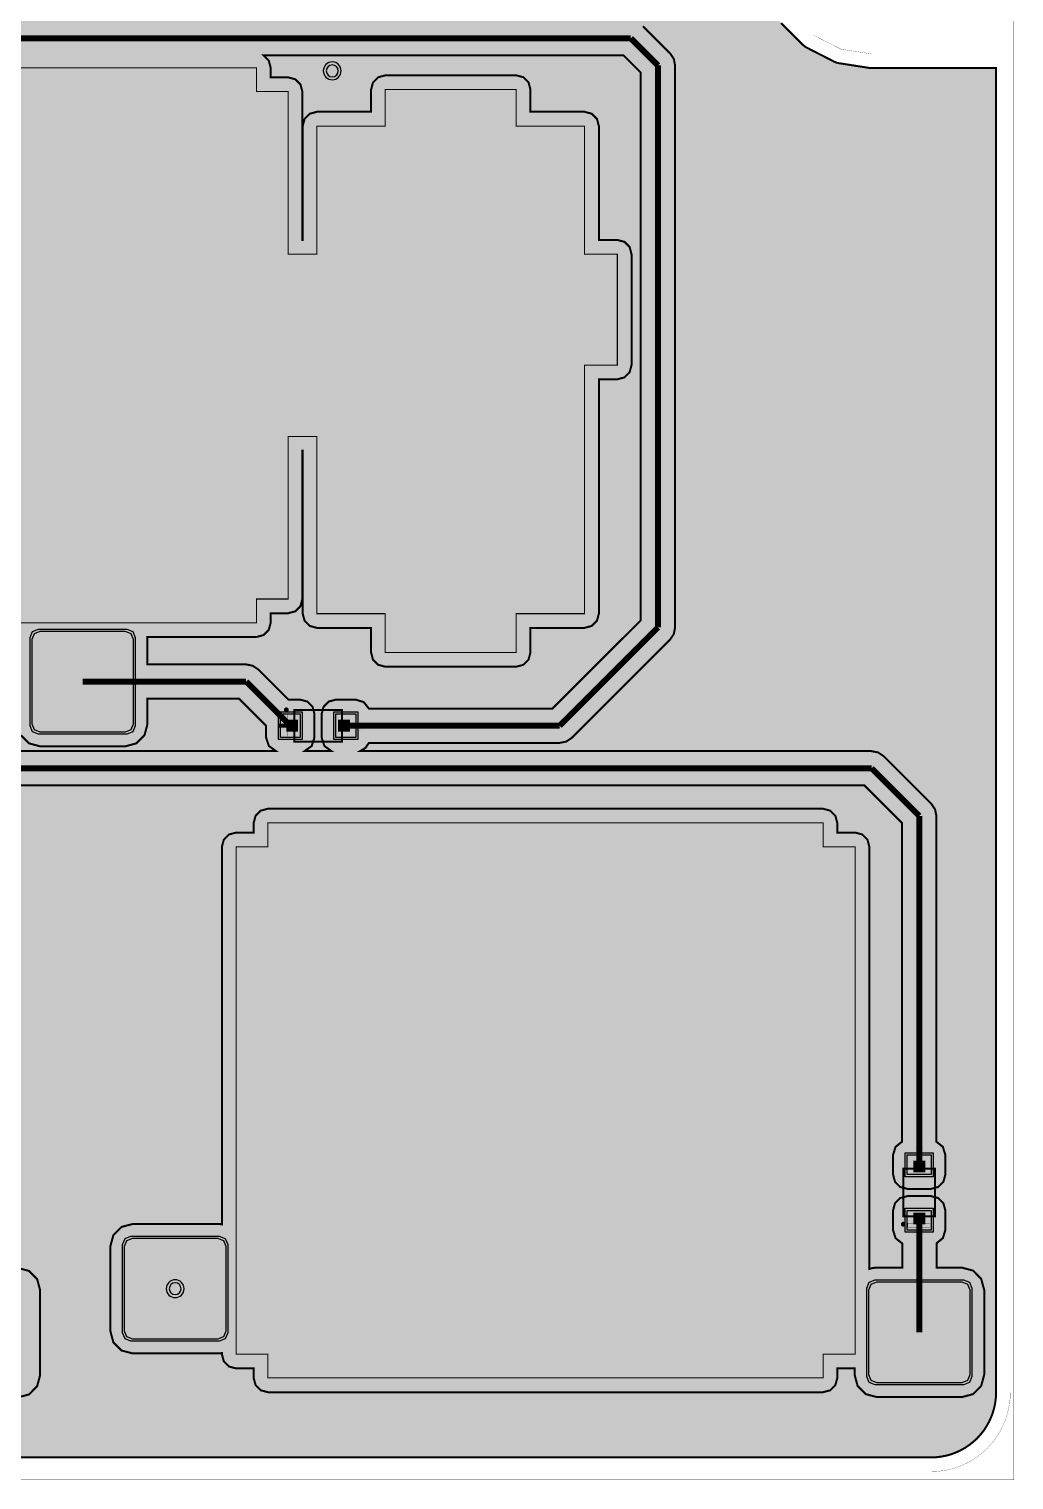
# Model space of a CAD drawing. Header units: millimetres. Extents: x 0 to 286, y 0 to 95.
# Drawn here: x 260.73 to 285.56, y 0.02 to 36.62 of the extents above; entities that cross this region are included whole.
import ezdxf

# ---------------------------------------------------------------- set-up
doc = ezdxf.new("R2010")
doc.units = ezdxf.units.MM
doc.header["$MEASUREMENT"] = 0
for name, color, linetype, true_color in [('Board-Outline-Layer', 7, 'Continuous', 0xff00ff), ('Bottom-Layer', 7, 'Continuous', 0x0000ff), ('Bottom-Paste-Mask-Layer', 7, 'Continuous', 0x800000), ('Bottom-Solder-Mask-Layer', 7, 'Continuous', 0xaa00ff), ('Component-Marking-Layer', 7, 'Continuous', 0x66ffcc), ('Component-Shape-Layer', 7, 'Continuous', 0x00cccc), ('Document-Layer', 7, 'Continuous', 0xffffff), ('Hole-Layer', 7, 'Continuous', 0x222222), ('Multi-Layer', 7, 'Continuous', 0xc0c0c0), ('Pin-Soldering-Layer', 7, 'Continuous', 0xcc9999)]:
    doc.layers.add(name, color=color, linetype=linetype, true_color=true_color)

msp = doc.modelspace()

# ---------------------------------------------------------------- hatches: boundary and pattern name
at = {"layer": 'Bottom-Layer'}
for points in [[(0.459, 93.283), (0.474, 93.413), (0.499, 93.538), (0.534, 93.663), (0.579, 93.783), (0.633, 93.9), (0.696, 94.013), (0.767, 94.12), (0.847, 94.22), (0.934, 94.316), (1.029, 94.403), (1.13, 94.484), (1.237, 94.555), (1.35, 94.618), (1.468, 94.671), (1.587, 94.716), (1.712, 94.751), (1.837, 94.776), (1.967, 94.791), (2.103, 94.797), (283.464, 94.797), (283.598, 94.791), (283.727, 94.776), (283.854, 94.751), (283.978, 94.716), (284.099, 94.671), (284.215, 94.618), (284.327, 94.555), (284.435, 94.483), (284.538, 94.402), (284.632, 94.316), (284.72, 94.22), (284.8, 94.121), (284.869, 94.014), (284.934, 93.9), (284.987, 93.782), (285.033, 93.662), (285.067, 93.538), (285.093, 93.411), (285.108, 93.284), (285.112, 93.149), (285.112, 41.349), (281.969, 41.349), (281.942, 41.348), (281.915, 41.345), (281.142, 41.224), (281.087, 41.211), (281.035, 41.189), (280.339, 40.833), (280.291, 40.804), (280.249, 40.768), (279.695, 40.215), (279.658, 40.172), (279.628, 40.124), (279.274, 39.427), (279.253, 39.375), (279.24, 39.321), (279.117, 38.549), (279.112, 38.493), (279.117, 38.436), (279.24, 37.662), (279.253, 37.608), (279.274, 37.556), (279.628, 36.86), (279.658, 36.812), (279.694, 36.769), (280.248, 36.215), (280.291, 36.179), (280.339, 36.15), (281.035, 35.794), (281.087, 35.772), (281.142, 35.759), (281.917, 35.638), (281.944, 35.634), (281.971, 35.633), (285.112, 35.633), (285.112, 2.233), (285.108, 2.1), (285.093, 1.974), (285.067, 1.846), (285.033, 1.722), (284.987, 1.6), (284.934, 1.485), (284.87, 1.371), (284.8, 1.264), (284.718, 1.162), (284.632, 1.067), (284.538, 0.982), (284.435, 0.901), (284.328, 0.829), (284.215, 0.766), (284.097, 0.712), (283.978, 0.666), (283.855, 0.633), (283.727, 0.608), (283.6, 0.593), (283.465, 0.588), (2.105, 0.586), (1.968, 0.593), (1.837, 0.608), (1.71, 0.633), (1.588, 0.666), (1.469, 0.712), (1.35, 0.766), (1.237, 0.83), (1.13, 0.9), (1.028, 0.982), (0.934, 1.067), (0.848, 1.162), (0.767, 1.264), (0.695, 1.372), (0.632, 1.485), (0.579, 1.599), (0.534, 1.722), (0.499, 1.846), (0.474, 1.972), (0.459, 2.101), (0.453, 2.235), (0.453, 35.633), (3.597, 35.633), (3.624, 35.635), (3.651, 35.638), (4.424, 35.759), (4.479, 35.772), (4.531, 35.794), (5.227, 36.15), (5.275, 36.179), (5.318, 36.216), (5.87, 36.769), (5.907, 36.812), (5.936, 36.859), (6.291, 37.555), (6.313, 37.607), (6.326, 37.662), (6.449, 38.435), (6.453, 38.491), (6.449, 38.547), (6.326, 39.321), (6.313, 39.375), (6.291, 39.427), (5.936, 40.124), (5.907, 40.172), (5.87, 40.215), (5.318, 40.768), (5.275, 40.804), (5.227, 40.833), (4.531, 41.189), (4.479, 41.211), (4.424, 41.224), (3.65, 41.345), (3.623, 41.348), (3.597, 41.349), (0.453, 41.349), (0.453, 93.147)], [(6.769, 37.136), (3.515, 33.882), (3.421, 33.742), (3.388, 33.576), (3.388, 20.136), (3.248, 20.004), (3.196, 19.819), (3.196, 19.219), (3.248, 19.034), (3.388, 18.902), (3.388, 18.844), (3.421, 18.678), (3.515, 18.538), (4.388, 17.665), (4.528, 17.571), (4.694, 17.538), (23.782, 17.538), (23.914, 17.391), (24.104, 17.336), (24.704, 17.336), (24.894, 17.391), (25.026, 17.538), (47.335, 17.538), (47.467, 17.401), (47.65, 17.351), (48.25, 17.351), (48.433, 17.401), (48.565, 17.538), (119.055, 17.538), (119.185, 17.411), (119.361, 17.365), (119.961, 17.365), (120.137, 17.411), (120.268, 17.538), (190.253, 17.538), (190.384, 17.398), (190.569, 17.347), (191.169, 17.347), (191.354, 17.398), (191.486, 17.538), (235.336, 17.538), (235.345, 17.492), (235.347, 17.446), (235.347, 8.553), (235.184, 8.422), (235.122, 8.221), (235.122, 7.721), (235.17, 7.542), (235.301, 7.411), (235.48, 7.363), (236.08, 7.363), (236.26, 7.411), (236.391, 7.542), (236.439, 7.721), (236.439, 8.221), (236.377, 8.422), (236.214, 8.553), (236.214, 17.446), (236.216, 17.492), (236.225, 17.538), (259.207, 17.538), (259.216, 17.492), (259.218, 17.446), (259.218, 8.553), (259.055, 8.422), (258.993, 8.221), (258.993, 7.721), (259.041, 7.542), (259.172, 7.411), (259.352, 7.363), (259.952, 7.363), (260.131, 7.411), (260.262, 7.542), (260.31, 7.721), (260.31, 8.221), (260.248, 8.422), (260.085, 8.553), (260.085, 17.446), (260.087, 17.492), (260.096, 17.538), (281.793, 17.538), (282.741, 16.59), (282.741, 8.553), (282.578, 8.422), (282.516, 8.221), (282.516, 7.721), (282.564, 7.542), (282.695, 7.411), (282.875, 7.363), (283.475, 7.363), (283.654, 7.411), (283.785, 7.542), (283.833, 7.721), (283.833, 8.221), (283.771, 8.422), (283.608, 8.553), (283.608, 16.769), (283.575, 16.935), (283.481, 17.075), (282.279, 18.277), (282.138, 18.371), (281.973, 18.404), (269.076, 18.404), (269.211, 18.483), (269.299, 18.612), (274.108, 18.612), (274.273, 18.645), (274.414, 18.739), (276.893, 21.218), (276.987, 21.358), (277.02, 21.524), (277.02, 35.7), (276.987, 35.866), (276.893, 36.006), (276.208, 36.691), (276.067, 36.785), (275.902, 36.818), (271.844, 36.818), (272.392, 37.366), (272.486, 37.506), (272.519, 37.672), (272.519, 38.399), (272.647, 38.53), (272.694, 38.707), (272.694, 39.307), (272.646, 39.486), (272.515, 39.617), (272.336, 39.665), (271.836, 39.665), (271.656, 39.617), (271.525, 39.486), (271.477, 39.307), (271.477, 38.707), (271.524, 38.53), (271.652, 38.399), (271.652, 37.851), (271.077, 37.276), (32.926, 37.276), (29.063, 41.139), (29.063, 55.119), (29.066, 55.165), (29.074, 55.211), (51.94, 55.211), (51.948, 55.165), (51.951, 55.119), (51.951, 46.403), (51.788, 46.271), (51.726, 46.07), (51.726, 45.57), (51.774, 45.391), (51.905, 45.26), (52.084, 45.212), (52.684, 45.212), (52.863, 45.26), (52.994, 45.391), (53.042, 45.57), (53.042, 46.07), (52.981, 46.271), (52.817, 46.403), (52.817, 55.119), (52.82, 55.165), (52.828, 55.211), (71.062, 55.211), (71.07, 55.165), (71.073, 55.119), (71.073, 46.403), (70.91, 46.271), (70.848, 46.07), (70.848, 45.57), (70.896, 45.391), (71.027, 45.26), (71.206, 45.212), (71.806, 45.212), (71.985, 45.26), (72.116, 45.391), (72.164, 45.57), (72.164, 46.07), (72.103, 46.271), (71.939, 46.403), (71.939, 55.119), (71.942, 55.165), (71.95, 55.211), (89.839, 55.211), (89.847, 55.165), (89.85, 55.119), (89.85, 46.403), (89.687, 46.271), (89.625, 46.07), (89.625, 45.57), (89.673, 45.391), (89.804, 45.26), (89.983, 45.212), (90.583, 45.212), (90.762, 45.26), (90.893, 45.391), (90.941, 45.57), (90.941, 46.07), (90.88, 46.271), (90.716, 46.403), (90.716, 55.119), (90.719, 55.165), (90.727, 55.211), (109.111, 55.211), (109.119, 55.165), (109.122, 55.119), (109.122, 46.403), (108.959, 46.271), (108.897, 46.07), (108.897, 45.57), (108.945, 45.391), (109.076, 45.26), (109.255, 45.212), (109.855, 45.212), (110.034, 45.26), (110.165, 45.391), (110.213, 45.57), (110.213, 46.07), (110.152, 46.271), (109.988, 46.403), (109.988, 55.119), (109.991, 55.165), (109.999, 55.211), (127.976, 55.211), (127.984, 55.165), (127.987, 55.119), (127.987, 46.403), (127.824, 46.271), (127.762, 46.07), (127.762, 45.57), (127.81, 45.391), (127.941, 45.26), (128.12, 45.212), (128.72, 45.212), (128.899, 45.26), (129.03, 45.391), (129.078, 45.57), (129.078, 46.07), (129.017, 46.271), (128.853, 46.403), (128.853, 55.119), (128.856, 55.165), (128.864, 55.211), (147.194, 55.211), (147.202, 55.165), (147.205, 55.119), (147.205, 46.403), (147.042, 46.271), (146.98, 46.07), (146.98, 45.57), (147.028, 45.391), (147.159, 45.26), (147.338, 45.212), (147.938, 45.212), (148.117, 45.26), (148.248, 45.391), (148.296, 45.57), (148.296, 46.07), (148.235, 46.271), (148.071, 46.403), (148.071, 55.119), (148.074, 55.165), (148.082, 55.211), (166.17, 55.211), (166.178, 55.165), (166.181, 55.119), (166.181, 46.403), (166.018, 46.271), (165.956, 46.07), (165.956, 45.57), (166.004, 45.391), (166.135, 45.26), (166.314, 45.212), (166.914, 45.212), (167.093, 45.26), (167.224, 45.391), (167.272, 45.57), (167.272, 46.07), (167.211, 46.271), (167.047, 46.403), (167.047, 55.119), (167.05, 55.165), (167.058, 55.211), (185.3, 55.211), (185.308, 55.165), (185.311, 55.119), (185.311, 46.403), (185.148, 46.271), (185.086, 46.07), (185.086, 45.57), (185.134, 45.391), (185.265, 45.26), (185.444, 45.212), (186.044, 45.212), (186.223, 45.26), (186.355, 45.391), (186.403, 45.57), (186.403, 46.07), (186.341, 46.271), (186.178, 46.403), (186.178, 55.119), (186.18, 55.165), (186.188, 55.211), (204.311, 55.211), (204.32, 55.165), (204.322, 55.119), (204.322, 46.403), (204.159, 46.271), (204.097, 46.07), (204.097, 45.57), (204.145, 45.391), (204.276, 45.26), (204.455, 45.212), (205.055, 45.212), (205.234, 45.26), (205.366, 45.391), (205.414, 45.57), (205.414, 46.07), (205.352, 46.271), (205.189, 46.403), (205.189, 55.119), (205.191, 55.165), (205.199, 55.211), (223.41, 55.211), (223.419, 55.165), (223.421, 55.119), (223.421, 46.403), (223.258, 46.271), (223.196, 46.07), (223.196, 45.57), (223.244, 45.391), (223.375, 45.26), (223.554, 45.212), (224.154, 45.212), (224.334, 45.26), (224.465, 45.391), (224.513, 45.57), (224.513, 46.07), (224.451, 46.271), (224.288, 46.403), (224.288, 55.119), (224.29, 55.165), (224.299, 55.211), (242.31, 55.211), (242.31, 46.403), (242.147, 46.271), (242.085, 46.07), (242.085, 45.57), (242.133, 45.391), (242.264, 45.26), (242.443, 45.212), (243.043, 45.212), (243.223, 45.26), (243.354, 45.391), (243.402, 45.57), (243.402, 46.07), (243.34, 46.271), (243.177, 46.403), (243.177, 55.62), (243.127, 55.847), (242.968, 56.015), (242.744, 56.077), (25.78, 56.077), (26.625, 56.923), (26.719, 57.063), (26.752, 57.229), (26.752, 60.456), (26.916, 60.587), (26.977, 60.788), (26.977, 61.288), (26.929, 61.467), (26.798, 61.598), (26.619, 61.646), (26.019, 61.646), (25.84, 61.598), (25.709, 61.467), (25.661, 61.288), (25.661, 60.788), (25.722, 60.587), (25.886, 60.456), (25.886, 57.409), (24.962, 56.484), (7.592, 56.484), (5.71, 58.367), (5.71, 74.186), (5.714, 74.279), (5.725, 74.372), (47.195, 74.372), (47.203, 74.326), (47.206, 74.28), (47.206, 65.453), (47.042, 65.321), (46.981, 65.12), (46.981, 64.62), (47.029, 64.441), (47.16, 64.31), (47.339, 64.262), (47.939, 64.262), (48.118, 64.31), (48.249, 64.441), (48.297, 64.62), (48.297, 65.12), (48.236, 65.321), (48.072, 65.453), (48.072, 74.28), (48.075, 74.326), (48.083, 74.372), (66.209, 74.372), (66.217, 74.326), (66.22, 74.28), (66.22, 65.453), (66.057, 65.321), (65.995, 65.12), (65.995, 64.62), (66.043, 64.441), (66.174, 64.31), (66.353, 64.262), (66.953, 64.262), (67.132, 64.31), (67.263, 64.441), (67.311, 64.62), (67.311, 65.12), (67.25, 65.321), (67.086, 65.453), (67.086, 74.28), (67.089, 74.326), (67.097, 74.372), (85.238, 74.372), (85.246, 74.326), (85.249, 74.28), (85.249, 65.453), (85.086, 65.321), (85.024, 65.12), (85.024, 64.62), (85.072, 64.441), (85.203, 64.31), (85.382, 64.262), (85.982, 64.262), (86.161, 64.31), (86.292, 64.441), (86.34, 64.62), (86.34, 65.12), (86.279, 65.321), (86.115, 65.453), (86.115, 74.28), (86.118, 74.326), (86.126, 74.372), (104.28, 74.372), (104.288, 74.326), (104.291, 74.28), (104.291, 65.453), (104.128, 65.321), (104.066, 65.12), (104.066, 64.62), (104.114, 64.441), (104.245, 64.31), (104.424, 64.262), (105.024, 64.262), (105.203, 64.31), (105.334, 64.441), (105.382, 64.62), (105.382, 65.12), (105.321, 65.321), (105.157, 65.453), (105.157, 74.28), (105.16, 74.326), (105.168, 74.372), (123.318, 74.372), (123.326, 74.326), (123.329, 74.28), (123.329, 65.453), (123.166, 65.321), (123.104, 65.12), (123.104, 64.62), (123.152, 64.441), (123.283, 64.31), (123.462, 64.262), (124.062, 64.262), (124.241, 64.31), (124.372, 64.441), (124.42, 64.62), (124.42, 65.12), (124.359, 65.321), (124.195, 65.453), (124.195, 74.28), (124.198, 74.326), (124.206, 74.372), (142.469, 74.372), (142.477, 74.326), (142.48, 74.28), (142.48, 65.453), (142.317, 65.321), (142.255, 65.12), (142.255, 64.62), (142.303, 64.441), (142.434, 64.31), (142.613, 64.262), (143.213, 64.262), (143.392, 64.31), (143.523, 64.441), (143.571, 64.62), (143.571, 65.12), (143.51, 65.321), (143.346, 65.453), (143.346, 74.28), (143.349, 74.326), (143.357, 74.372), (161.563, 74.372), (161.571, 74.326), (161.574, 74.28), (161.574, 65.453), (161.411, 65.321), (161.349, 65.12), (161.349, 64.62), (161.397, 64.441), (161.528, 64.31), (161.707, 64.262), (162.307, 64.262), (162.486, 64.31), (162.617, 64.441), (162.665, 64.62), (162.665, 65.12), (162.604, 65.321), (162.44, 65.453), (162.44, 74.28), (162.443, 74.326), (162.451, 74.372), (180.585, 74.372), (180.593, 74.326), (180.596, 74.28), (180.596, 65.453), (180.433, 65.321), (180.371, 65.12), (180.371, 64.62), (180.419, 64.441), (180.55, 64.31), (180.729, 64.262), (181.329, 64.262), (181.508, 64.31), (181.64, 64.441), (181.688, 64.62), (181.688, 65.12), (181.626, 65.321), (181.463, 65.453), (181.463, 74.28), (181.465, 74.326), (181.473, 74.372), (199.671, 74.372), (199.68, 74.326), (199.682, 74.28), (199.682, 65.453), (199.519, 65.321), (199.457, 65.12), (199.457, 64.62), (199.505, 64.441), (199.636, 64.31), (199.815, 64.262), (200.415, 64.262), (200.594, 64.31), (200.726, 64.441), (200.774, 64.62), (200.774, 65.12), (200.712, 65.321), (200.549, 65.453), (200.549, 74.28), (200.551, 74.326), (200.559, 74.372), (218.698, 74.372), (218.707, 74.326), (218.709, 74.28), (218.709, 65.453), (218.546, 65.321), (218.484, 65.12), (218.484, 64.62), (218.532, 64.441), (218.663, 64.31), (218.842, 64.262), (219.442, 64.262), (219.622, 64.31), (219.753, 64.441), (219.801, 64.62), (219.801, 65.12), (219.739, 65.321), (219.576, 65.453), (219.576, 74.28), (219.578, 74.326), (219.586, 74.372), (237.665, 74.372), (237.674, 74.326), (237.676, 74.28), (237.676, 65.453), (237.513, 65.321), (237.451, 65.12), (237.451, 64.62), (237.499, 64.441), (237.63, 64.31), (237.809, 64.262), (238.409, 64.262), (238.589, 64.31), (238.72, 64.441), (238.768, 64.62), (238.768, 65.12), (238.706, 65.321), (238.543, 65.453), (238.543, 74.28), (238.545, 74.326), (238.554, 74.372), (280.369, 74.372), (280.377, 74.326), (280.379, 74.28), (280.379, 65.453), (280.216, 65.321), (280.154, 65.12), (280.154, 64.62), (280.202, 64.441), (280.333, 64.31), (280.513, 64.262), (281.113, 64.262), (281.292, 64.31), (281.423, 64.441), (281.471, 64.62), (281.471, 65.12), (281.409, 65.321), (281.246, 65.453), (281.246, 74.28), (281.248, 74.326), (281.257, 74.372), (282.757, 74.372), (282.757, 58.386), (280.48, 56.108), (258.341, 56.108), (257.23, 57.219), (257.228, 57.226), (257.228, 57.232), (257.228, 57.517), (257.18, 57.696), (257.049, 57.827), (256.87, 57.875), (256.27, 57.875), (256.09, 57.827), (255.959, 57.696), (255.911, 57.517), (255.911, 57.017), (255.959, 56.838), (256.09, 56.707), (256.27, 56.659), (256.554, 56.659), (256.561, 56.658), (256.567, 56.657), (257.855, 55.369), (257.996, 55.275), (258.162, 55.242), (280.66, 55.242), (280.825, 55.275), (280.966, 55.369), (283.497, 57.9), (283.591, 58.04), (283.624, 58.206), (283.624, 74.805), (283.566, 75.022), (283.407, 75.18), (283.191, 75.238), (280.814, 75.238), (280.813, 75.238), (280.811, 75.238), (5.416, 75.238), (5.25, 75.205), (5.11, 75.111), (4.347, 74.348), (4.253, 74.208), (4.22, 74.042), (4.22, 69.918), (4.041, 69.738), (3.31, 69.738), (3.294, 69.75), (3.266, 69.773), (3.236, 69.804), (3.158, 69.895), (3.107, 69.961), (2.822, 70.319), (2.434, 70.561), (2.863, 70.841), (3.157, 71.26), (3.276, 71.758), (3.202, 72.265), (2.945, 72.708), (2.543, 73.025), (2.052, 73.17), (1.542, 73.123), (1.459, 73.112), (1.339, 73.103), (1.323, 73.103), (1.323, 79.214), (1.454, 79.083), (1.633, 79.035), (2.074, 79.035), (2.074, 78.792), (2.122, 78.613), (2.253, 78.482), (2.432, 78.434), (3.502, 78.434), (3.501, 78.419), (3.501, 78.403), (3.501, 76.261), (3.576, 75.98), (3.782, 75.774), (4.063, 75.699), (6.205, 75.699), (6.486, 75.774), (6.692, 75.98), (6.767, 76.261), (6.767, 78.403), (6.767, 78.419), (6.766, 78.434), (16.433, 78.434), (16.612, 78.482), (16.743, 78.613), (16.791, 78.792), (16.791, 79.035), (17.026, 79.035), (17.026, 79.025), (17.101, 78.744), (17.307, 78.538), (17.588, 78.463), (19.73, 78.463), (20.011, 78.538), (20.217, 78.744), (20.292, 79.025), (20.292, 81.167), (20.217, 81.448), (20.011, 81.654), (19.73, 81.729), (19.425, 81.729), (19.425, 81.938), (19.589, 82.069), (19.65, 82.27), (19.65, 82.77), (19.602, 82.949), (19.471, 83.08), (19.292, 83.128), (18.692, 83.128), (18.513, 83.08), (18.382, 82.949), (18.334, 82.77), (18.334, 82.27), (18.395, 82.069), (18.559, 81.938), (18.559, 81.729), (17.591, 81.729), (17.591, 92.192), (17.543, 92.371), (17.412, 92.502), (17.232, 92.55), (16.791, 92.55), (16.791, 92.793), (16.743, 92.972), (16.612, 93.103), (16.433, 93.151), (2.432, 93.151), (2.253, 93.103), (2.122, 92.972), (2.074, 92.793), (2.074, 92.55), (1.633, 92.55), (1.454, 92.503), (1.323, 92.372), (1.323, 92.65), (2.008, 93.335), (18.548, 93.335), (18.556, 93.289), (18.559, 93.243), (18.559, 84.503), (18.395, 84.371), (18.334, 84.17), (18.334, 83.67), (18.382, 83.491), (18.513, 83.36), (18.692, 83.312), (19.292, 83.312), (19.471, 83.36), (19.602, 83.491), (19.65, 83.67), (19.65, 84.17), (19.589, 84.371), (19.425, 84.503), (19.425, 93.243), (19.428, 93.289), (19.436, 93.335), (37.363, 93.335), (37.371, 93.289), (37.374, 93.243), (37.374, 84.503), (37.21, 84.371), (37.149, 84.17), (37.149, 83.67), (37.197, 83.491), (37.328, 83.36), (37.507, 83.312), (38.107, 83.312), (38.286, 83.36), (38.417, 83.491), (38.465, 83.67), (38.465, 84.17), (38.404, 84.371), (38.24, 84.503), (38.24, 93.243), (38.243, 93.289), (38.251, 93.335), (56.477, 93.335), (56.485, 93.289), (56.488, 93.243), (56.488, 84.503), (56.325, 84.371), (56.263, 84.17), (56.263, 83.67), (56.311, 83.491), (56.442, 83.36), (56.621, 83.312), (57.221, 83.312), (57.4, 83.36), (57.531, 83.491), (57.579, 83.67), (57.579, 84.17), (57.518, 84.371), (57.354, 84.503), (57.354, 93.243), (57.357, 93.289), (57.365, 93.335), (75.537, 93.335), (75.545, 93.289), (75.548, 93.243), (75.548, 84.503), (75.385, 84.371), (75.323, 84.17), (75.323, 83.67), (75.371, 83.491), (75.502, 83.36), (75.681, 83.312), (76.281, 83.312), (76.46, 83.36), (76.591, 83.491), (76.639, 83.67), (76.639, 84.17), (76.578, 84.371), (76.414, 84.503), (76.414, 93.243), (76.417, 93.289), (76.425, 93.335), (94.732, 93.335), (94.74, 93.289), (94.743, 93.243), (94.743, 84.503), (94.58, 84.371), (94.518, 84.17), (94.518, 83.67), (94.566, 83.491), (94.697, 83.36), (94.876, 83.312), (95.476, 83.312), (95.655, 83.36), (95.786, 83.491), (95.834, 83.67), (95.834, 84.17), (95.773, 84.371), (95.609, 84.503), (95.609, 93.243), (95.612, 93.289), (95.62, 93.335), (113.795, 93.335), (113.803, 93.289), (113.806, 93.243), (113.806, 84.503), (113.643, 84.371), (113.581, 84.17), (113.581, 83.67), (113.629, 83.491), (113.76, 83.36), (113.939, 83.312), (114.539, 83.312), (114.718, 83.36), (114.849, 83.491), (114.897, 83.67), (114.897, 84.17), (114.836, 84.371), (114.672, 84.503), (114.672, 93.243), (114.675, 93.289), (114.683, 93.335), (132.956, 93.335), (132.964, 93.289), (132.967, 93.243), (132.967, 84.503), (132.804, 84.371), (132.742, 84.17), (132.742, 83.67), (132.79, 83.491), (132.921, 83.36), (133.1, 83.312), (133.7, 83.312), (133.879, 83.36), (134.01, 83.491), (134.058, 83.67), (134.058, 84.17), (133.997, 84.371), (133.833, 84.503), (133.833, 93.243), (133.836, 93.289), (133.844, 93.335), (151.929, 93.335), (151.937, 93.289), (151.94, 93.243), (151.94, 84.503), (151.777, 84.371), (151.715, 84.17), (151.715, 83.67), (151.763, 83.491), (151.894, 83.36), (152.073, 83.312), (152.673, 83.312), (152.852, 83.36), (152.983, 83.491), (153.031, 83.67), (153.031, 84.17), (152.97, 84.371), (152.806, 84.503), (152.806, 93.243), (152.809, 93.289), (152.817, 93.335), (171.019, 93.335), (171.027, 93.289), (171.03, 93.243), (171.03, 84.503), (170.867, 84.371), (170.805, 84.17), (170.805, 83.67), (170.853, 83.491), (170.984, 83.36), (171.163, 83.312), (171.763, 83.312), (171.942, 83.36), (172.074, 83.491), (172.121, 83.67), (172.121, 84.17), (172.06, 84.371), (171.896, 84.503), (171.896, 93.243), (171.899, 93.289), (171.907, 93.335), (190.048, 93.335), (190.056, 93.289), (190.059, 93.243), (190.059, 84.503), (189.896, 84.371), (189.834, 84.17), (189.834, 83.67), (189.882, 83.491), (190.013, 83.36), (190.192, 83.312), (190.792, 83.312), (190.971, 83.36), (191.103, 83.491), (191.151, 83.67), (191.151, 84.17), (191.089, 84.371), (190.926, 84.503), (190.926, 93.243), (190.928, 93.289), (190.936, 93.335), (209.126, 93.335), (209.135, 93.289), (209.137, 93.243), (209.137, 84.503), (208.974, 84.371), (208.912, 84.17), (208.912, 83.67), (208.96, 83.491), (209.091, 83.36), (209.27, 83.312), (209.87, 83.312), (210.049, 83.36), (210.181, 83.491), (210.229, 83.67), (210.229, 84.17), (210.167, 84.371), (210.004, 84.503), (210.004, 93.243), (210.006, 93.289), (210.014, 93.335), (228.306, 93.335), (228.315, 93.289), (228.317, 93.243), (228.317, 84.503), (228.154, 84.371), (228.092, 84.17), (228.092, 83.67), (228.14, 83.491), (228.271, 83.36), (228.45, 83.312), (229.05, 83.312), (229.23, 83.36), (229.361, 83.491), (229.409, 83.67), (229.409, 84.17), (229.347, 84.371), (229.184, 84.503), (229.184, 93.243), (229.186, 93.289), (229.195, 93.335), (247.531, 93.335), (247.54, 93.289), (247.542, 93.243), (247.542, 84.503), (247.379, 84.371), (247.317, 84.17), (247.317, 83.67), (247.365, 83.491), (247.496, 83.36), (247.675, 83.312), (248.275, 83.312), (248.455, 83.36), (248.586, 83.491), (248.634, 83.67), (248.634, 84.17), (248.572, 84.371), (248.409, 84.503), (248.409, 93.243), (248.411, 93.289), (248.42, 93.335), (282.701, 93.335), (283.204, 92.832), (283.204, 77.345), (282.62, 76.76), (279.498, 76.76), (279.366, 76.924), (279.166, 76.985), (278.666, 76.985), (278.486, 76.937), (278.355, 76.806), (278.307, 76.627), (278.307, 76.027), (278.355, 75.848), (278.486, 75.717), (278.666, 75.669), (279.166, 75.669), (279.366, 75.731), (279.498, 75.894), (282.8, 75.894), (282.965, 75.927), (283.106, 76.021), (283.944, 76.859), (284.038, 76.999), (284.071, 77.165), (284.071, 93.011), (284.038, 93.177), (283.944, 93.317), (283.187, 94.074), (283.046, 94.168), (282.881, 94.201), (1.829, 94.201), (1.663, 94.168), (1.523, 94.074), (0.584, 93.135), (0.49, 92.995), (0.457, 92.829), (0.457, 72.847), (0.49, 72.681), (0.584, 72.541), (0.629, 72.496), (0.632, 72.477), (0.635, 72.441), (0.635, 72.398), (0.625, 72.278), (0.614, 72.195), (0.566, 71.704), (0.696, 71.228), (0.988, 70.829), (1.403, 70.562), (0.972, 70.279), (0.677, 69.856), (0.561, 69.354), (0.64, 68.845), (0.904, 68.402), (1.314, 68.089), (1.811, 67.951), (2.323, 68.009), (2.777, 68.253), (3.107, 68.649), (3.158, 68.716), (3.236, 68.807), (3.266, 68.837), (3.294, 68.861), (3.31, 68.872), (4.22, 68.872), (4.386, 68.905), (4.526, 68.999), (4.844, 69.316), (4.844, 66.145), (4.13, 66.858), (3.99, 66.952), (3.824, 66.985), (3.316, 66.985), (3.3, 66.997), (3.272, 67.02), (3.242, 67.051), (3.164, 67.142), (3.113, 67.208), (2.788, 67.6), (2.342, 67.844), (1.838, 67.908), (1.345, 67.781), (0.934, 67.481), (0.661, 67.052), (0.566, 66.552), (0.661, 66.052), (0.934, 65.623), (1.345, 65.324), (1.838, 65.197), (2.342, 65.26), (2.788, 65.505), (3.113, 65.896), (3.164, 65.963), (3.242, 66.054), (3.272, 66.084), (3.3, 66.108), (3.316, 66.119), (3.645, 66.119), (4.424, 65.34), (4.424, 63.399), (3.774, 64.048), (3.634, 64.142), (3.468, 64.175), (3.306, 64.175), (3.29, 64.187), (3.262, 64.21), (3.232, 64.241), (3.154, 64.332), (3.103, 64.398), (2.778, 64.79), (2.332, 65.034), (1.828, 65.098), (1.335, 64.971), (0.924, 64.671), (0.651, 64.242), (0.556, 63.742), (0.651, 63.242), (0.924, 62.813), (1.335, 62.514), (1.828, 62.387), (2.332, 62.45), (2.778, 62.695), (3.103, 63.086), (3.154, 63.153), (3.232, 63.244), (3.262, 63.274), (3.29, 63.298), (3.296, 63.302), (3.843, 62.755), (3.843, 60.917), (3.529, 61.23), (3.424, 61.308), (3.3, 61.35), (3.287, 61.365), (3.263, 61.395), (3.256, 61.404), (3.022, 61.802), (2.668, 62.099), (2.235, 62.259), (1.773, 62.265), (1.336, 62.117), (0.974, 61.83), (0.729, 61.438), (0.629, 60.987), (0.687, 60.529), (0.894, 60.116), (1.228, 59.797), (1.65, 59.608), (2.11, 59.572), (2.556, 59.691), (2.936, 59.954), (3.206, 60.328), (3.32, 60.215), (3.32, 56.977), (3.353, 56.811), (3.447, 56.671), (6.769, 53.349)], [(266.464, 21.284), (266.643, 21.332), (266.774, 21.463), (266.822, 21.642), (266.822, 21.883), (267.263, 21.883), (267.442, 21.931), (267.573, 22.062), (267.621, 22.242), (267.621, 25.985), (267.629, 25.985), (267.629, 21.872), (267.677, 21.693), (267.808, 21.562), (267.988, 21.514), (269.354, 21.514), (269.354, 20.893), (269.402, 20.713), (269.533, 20.582), (269.713, 20.534), (273.014, 20.534), (273.193, 20.582), (273.324, 20.713), (273.372, 20.893), (273.372, 21.514), (274.739, 21.514), (274.918, 21.562), (275.049, 21.693), (275.097, 21.872), (275.097, 27.784), (275.563, 27.784), (275.742, 27.832), (275.873, 27.963), (275.921, 28.142), (275.921, 30.941), (275.873, 31.12), (275.742, 31.251), (275.563, 31.299), (275.097, 31.299), (275.097, 34.173), (275.049, 34.352), (274.918, 34.483), (274.739, 34.531), (273.372, 34.531), (273.372, 35.093), (273.324, 35.272), (273.193, 35.403), (273.014, 35.451), (269.713, 35.451), (269.533, 35.403), (269.402, 35.272), (269.354, 35.093), (269.354, 34.531), (267.988, 34.531), (267.808, 34.483), (267.677, 34.352), (267.629, 34.173), (267.629, 31.299), (267.621, 31.299), (267.621, 35.042), (267.573, 35.221), (267.442, 35.352), (267.263, 35.4), (266.822, 35.4), (266.822, 35.643), (266.774, 35.821), (266.645, 35.952), (275.722, 35.952), (276.153, 35.521), (276.153, 21.703), (273.928, 19.478), (269.299, 19.478), (269.167, 19.642), (268.967, 19.703), (268.467, 19.703), (268.287, 19.655), (268.156, 19.524), (268.108, 19.345), (268.108, 18.745), (268.177, 18.534), (268.357, 18.404), (267.676, 18.404), (267.856, 18.534), (267.925, 18.745), (267.925, 19.345), (267.877, 19.524), (267.746, 19.655), (267.567, 19.703), (267.282, 19.703), (267.275, 19.704), (267.269, 19.705), (266.51, 20.464), (266.369, 20.558), (266.204, 20.591), (263.716, 20.591), (263.716, 21.229), (263.715, 21.257), (263.713, 21.284)], [(260.452, 21.284), (260.45, 21.257), (260.449, 21.229), (260.449, 19.087), (260.525, 18.806), (260.73, 18.6), (261.012, 18.525), (263.154, 18.525), (263.435, 18.6), (263.64, 18.806), (263.716, 19.087), (263.716, 19.725), (266.024, 19.725), (266.706, 19.043), (266.708, 19.036), (266.708, 19.03), (266.708, 18.745), (266.777, 18.534), (266.957, 18.404), (240.892, 18.404), (240.966, 18.443), (241.034, 18.493), (241.049, 18.505), (253.949, 18.505), (254.015, 18.51), (254.08, 18.525), (254.081, 18.525), (254.083, 18.525), (254.09, 18.525), (254.098, 18.525), (256.24, 18.525), (256.521, 18.6), (256.726, 18.806), (256.802, 19.087), (256.802, 21.229), (256.801, 21.257), (256.799, 21.284)], [(260.808, 19.087), (260.808, 21.229), (260.867, 21.373), (261.012, 21.433), (263.154, 21.433), (263.298, 21.373), (263.358, 21.229), (263.358, 19.087), (263.298, 18.943), (263.154, 18.883), (261.012, 18.883), (260.867, 18.943)], [(267.067, 18.745), (267.067, 19.345), (267.567, 19.345), (267.567, 18.745)], [(268.967, 19.345), (268.967, 18.745), (268.467, 18.745), (268.467, 19.345)], [(241.715, 6.447), (239.573, 6.447), (239.292, 6.372), (239.087, 6.166), (239.011, 5.885), (239.011, 3.743), (239.087, 3.462), (239.292, 3.256), (239.573, 3.181), (241.715, 3.181), (241.748, 3.182), (241.78, 3.185), (241.831, 3.008), (241.961, 2.88), (242.138, 2.833), (242.579, 2.833), (242.579, 2.592), (242.627, 2.413), (242.758, 2.282), (242.937, 2.234), (256.939, 2.234), (257.118, 2.282), (257.249, 2.413), (257.297, 2.592), (257.297, 2.833), (257.738, 2.833), (257.74, 2.833), (257.742, 2.833), (257.742, 2.664), (257.818, 2.383), (258.023, 2.177), (258.305, 2.102), (260.447, 2.102), (260.728, 2.177), (260.933, 2.383), (261.009, 2.664), (261.009, 4.806), (260.933, 5.087), (260.728, 5.293), (260.447, 5.368), (260.085, 5.368), (260.085, 5.989), (260.248, 6.12), (260.31, 6.321), (260.31, 6.821), (260.262, 7), (260.131, 7.131), (259.952, 7.179), (259.352, 7.179), (259.172, 7.131), (259.041, 7), (258.993, 6.821), (258.993, 6.321), (259.055, 6.12), (259.218, 5.989), (259.218, 5.368), (258.305, 5.368), (258.198, 5.358), (258.096, 5.328), (258.096, 15.992), (258.048, 16.171), (257.917, 16.302), (257.738, 16.35), (257.297, 16.35), (257.297, 16.593), (257.249, 16.772), (257.118, 16.903), (256.939, 16.951), (242.937, 16.951), (242.758, 16.903), (242.627, 16.772), (242.579, 16.593), (242.579, 16.35), (242.138, 16.35), (241.959, 16.302), (241.828, 16.171), (241.78, 15.992), (241.78, 6.443), (241.748, 6.446)], [(265.485, 6.477), (263.343, 6.477), (263.061, 6.402), (262.856, 6.196), (262.78, 5.915), (262.78, 3.773), (262.856, 3.492), (263.061, 3.286), (263.343, 3.211), (265.485, 3.211), (265.539, 3.213), (265.592, 3.221), (265.592, 3.192), (265.64, 3.012), (265.771, 2.881), (265.951, 2.833), (266.393, 2.833), (266.393, 2.592), (266.441, 2.413), (266.572, 2.282), (266.752, 2.234), (280.751, 2.234), (280.93, 2.282), (281.061, 2.413), (281.109, 2.592), (281.109, 2.833), (281.546, 2.833), (281.546, 2.672), (281.622, 2.391), (281.827, 2.185), (282.109, 2.11), (284.251, 2.11), (284.532, 2.185), (284.737, 2.391), (284.813, 2.672), (284.813, 4.814), (284.737, 5.095), (284.532, 5.301), (284.251, 5.376), (283.613, 5.376), (283.613, 5.991), (283.773, 6.123), (283.833, 6.321), (283.833, 6.821), (283.785, 7), (283.654, 7.131), (283.475, 7.179), (282.875, 7.179), (282.695, 7.131), (282.564, 7), (282.516, 6.821), (282.516, 6.321), (282.579, 6.118), (282.746, 5.987), (282.746, 5.376), (282.109, 5.376), (282.012, 5.368), (281.918, 5.343), (281.918, 15.992), (281.87, 16.171), (281.739, 16.302), (281.56, 16.35), (281.109, 16.35), (281.109, 16.593), (281.061, 16.772), (280.93, 16.903), (280.751, 16.951), (266.752, 16.951), (266.572, 16.903), (266.441, 16.772), (266.393, 16.593), (266.393, 16.35), (265.951, 16.35), (265.771, 16.302), (265.64, 16.171), (265.592, 15.992), (265.592, 6.467), (265.539, 6.475)], [(282.875, 8.221), (283.475, 8.221), (283.475, 7.721), (282.875, 7.721)], [(283.475, 6.321), (282.875, 6.321), (282.875, 6.821), (283.475, 6.821)], [(263.139, 3.773), (263.139, 5.915), (263.139, 5.915), (263.198, 6.059), (263.343, 6.119), (263.343, 6.119), (265.485, 6.119), (265.485, 6.119), (265.629, 6.059), (265.689, 5.915), (265.689, 5.915), (265.689, 3.773), (265.689, 3.773), (265.629, 3.629), (265.485, 3.569), (265.485, 3.569), (263.343, 3.569), (263.343, 3.569), (263.198, 3.629), (263.139, 3.773)], [(281.905, 2.672), (281.905, 4.814), (281.905, 4.814), (281.964, 4.958), (282.109, 5.018), (282.109, 5.018), (284.251, 5.018), (284.251, 5.018), (284.395, 4.958), (284.455, 4.814), (284.455, 4.814), (284.455, 2.672), (284.455, 2.672), (284.395, 2.528), (284.251, 2.468), (284.251, 2.468), (282.109, 2.468), (282.109, 2.468), (281.964, 2.528), (281.905, 2.672)]]:
    msp.add_hatch(color=256, dxfattribs=at).paths.add_polyline_path(points)
at = {"layer": 'Bottom-Paste-Mask-Layer'}
for points in [[(260.808, 19.087), (260.808, 21.229), (260.867, 21.373), (261.012, 21.433), (263.154, 21.433), (263.298, 21.373), (263.358, 21.229), (263.358, 19.087), (263.298, 18.943), (263.154, 18.883), (261.012, 18.883), (260.867, 18.943)], [(267.067, 18.745), (267.067, 19.345), (267.567, 19.345), (267.567, 18.745)], [(268.967, 19.345), (268.967, 18.745), (268.467, 18.745), (268.467, 19.345)], [(282.875, 8.221), (283.475, 8.221), (283.475, 7.721), (282.875, 7.721)], [(283.475, 6.321), (282.875, 6.321), (282.875, 6.821), (283.475, 6.821)], [(263.139, 3.773), (263.139, 5.915), (263.139, 5.915), (263.198, 6.059), (263.343, 6.119), (263.343, 6.119), (265.485, 6.119), (265.485, 6.119), (265.629, 6.059), (265.689, 5.915), (265.689, 5.915), (265.689, 3.773), (265.689, 3.773), (265.629, 3.629), (265.485, 3.569), (265.485, 3.569), (263.343, 3.569), (263.343, 3.569), (263.198, 3.629), (263.139, 3.773)], [(281.905, 2.672), (281.905, 4.814), (281.905, 4.814), (281.964, 4.958), (282.109, 5.018), (282.109, 5.018), (284.251, 5.018), (284.251, 5.018), (284.395, 4.958), (284.455, 4.814), (284.455, 4.814), (284.455, 2.672), (284.455, 2.672), (284.395, 2.528), (284.251, 2.468), (284.251, 2.468), (282.109, 2.468), (282.109, 2.468), (281.964, 2.528), (281.905, 2.672)]]:
    msp.add_hatch(color=256, dxfattribs=at).paths.add_polyline_path(points)
at = {"layer": 'Bottom-Solder-Mask-Layer'}
for points in [[(260.757, 19.044), (260.757, 21.272), (260.819, 21.422), (260.969, 21.484), (263.196, 21.484), (263.346, 21.422), (263.408, 21.272), (263.408, 19.044), (263.346, 18.894), (263.196, 18.832), (260.969, 18.832), (260.819, 18.894)], [(267.016, 18.694), (267.016, 19.396), (267.617, 19.396), (267.617, 18.694)], [(269.017, 19.396), (269.017, 18.694), (268.416, 18.694), (268.416, 19.396)], [(282.824, 8.272), (283.525, 8.272), (283.525, 7.67), (282.824, 7.67)], [(283.525, 6.27), (282.824, 6.27), (282.824, 6.872), (283.525, 6.872)], [(263.088, 3.73), (263.088, 5.958), (263.15, 6.108), (263.3, 6.17), (265.527, 6.17), (265.677, 6.108), (265.739, 5.958), (265.739, 3.73), (265.677, 3.58), (265.527, 3.518), (263.3, 3.518), (263.15, 3.58)], [(281.854, 2.629), (281.854, 4.857), (281.916, 5.007), (282.066, 5.069), (284.293, 5.069), (284.443, 5.007), (284.505, 4.857), (284.505, 2.629), (284.443, 2.479), (284.293, 2.417), (282.066, 2.417), (281.916, 2.479)]]:
    msp.add_hatch(color=256, dxfattribs=at).paths.add_polyline_path(points)
at = {"layer": 'Component-Marking-Layer'}
for points in [[(267.157, 19.445, 1), (267.277, 19.445, 1)], [(267.157, 19.445, 1), (267.277, 19.445, 1)], [(282.715, 6.471, 1), (282.834, 6.471, 1)], [(282.715, 6.471, 1), (282.834, 6.471, 1)]]:
    msp.add_hatch(color=256, dxfattribs=at).paths.add_polyline_path(points)
at = {"layer": 'Document-Layer'}
for points in [[(267.017, 18.995), (267.017, 19.095), (267.367, 19.095), (267.367, 18.995)], [(267.017, 18.995), (267.017, 19.095), (267.367, 19.095), (267.367, 18.995)], [(267.14, 18.779), (267.14, 19.329), (267.24, 19.329), (267.24, 18.779)], [(267.14, 18.779), (267.14, 19.329), (267.24, 19.329), (267.24, 18.779)], [(268.617, 18.995), (268.617, 19.095), (268.967, 19.095), (268.967, 18.995)], [(268.617, 18.995), (268.617, 19.095), (268.967, 19.095), (268.967, 18.995)], [(283.225, 7.871), (283.125, 7.871), (283.125, 8.221), (283.225, 8.221)], [(283.225, 7.871), (283.125, 7.871), (283.125, 8.221), (283.225, 8.221)], [(283.225, 6.271), (283.125, 6.271), (283.125, 6.621), (283.225, 6.621)], [(283.225, 6.271), (283.125, 6.271), (283.125, 6.621), (283.225, 6.621)], [(283.44, 6.395), (282.89, 6.395), (282.89, 6.495), (283.44, 6.495)], [(283.44, 6.395), (282.89, 6.395), (282.89, 6.495), (283.44, 6.495)]]:
    msp.add_hatch(color=256, dxfattribs=at).paths.add_polyline_path(points)
at = {"layer": 'Multi-Layer'}
for points in [[(249.213, 34.173), (250.939, 34.173), (250.939, 30.941), (251.662, 30.941), (251.662, 35.042), (252.463, 35.042), (252.463, 35.643), (266.464, 35.643), (266.464, 35.042), (267.263, 35.042), (267.263, 30.941), (267.988, 30.941), (267.988, 34.173), (269.713, 34.173), (269.713, 35.093), (273.014, 35.093), (273.014, 34.173), (274.739, 34.173), (274.739, 30.941), (275.563, 30.941), (275.563, 28.142), (274.739, 28.142), (274.739, 21.872), (273.014, 21.872), (273.014, 20.893), (269.713, 20.893), (269.713, 21.872), (267.988, 21.872), (267.988, 26.343), (267.263, 26.343), (267.263, 22.242), (266.464, 22.242), (266.464, 21.642), (252.463, 21.642), (252.463, 22.242), (251.662, 22.242), (251.662, 26.343), (250.939, 26.343), (250.939, 21.872), (249.213, 21.872), (249.213, 20.893), (245.914, 20.893), (245.914, 21.872), (244.187, 21.872), (244.187, 28.142), (243.363, 28.142), (243.363, 30.941), (244.187, 30.941), (244.187, 34.173), (245.914, 34.173), (245.914, 35.093), (249.213, 35.093)], [(266.752, 16.593), (280.751, 16.593), (280.751, 15.992), (281.56, 15.992), (281.56, 3.192), (280.751, 3.192), (280.751, 2.592), (266.752, 2.592), (266.752, 3.192), (265.951, 3.192), (265.951, 15.992), (266.752, 15.992)]]:
    msp.add_hatch(color=256, dxfattribs=at).paths.add_polyline_path(points)
at = {"layer": 'Pin-Soldering-Layer'}
for points in [[(267.217, 18.895), (267.217, 19.195), (267.509, 19.195), (267.509, 18.895)], [(267.217, 18.895), (267.217, 19.195), (267.509, 19.195), (267.509, 18.895)], [(268.817, 19.195), (268.817, 18.895), (268.525, 18.895), (268.525, 19.195)], [(268.817, 19.195), (268.817, 18.895), (268.525, 18.895), (268.525, 19.195)], [(283.025, 8.071), (283.325, 8.071), (283.325, 7.779), (283.025, 7.779)], [(283.025, 8.071), (283.325, 8.071), (283.325, 7.779), (283.025, 7.779)], [(283.325, 6.471), (283.025, 6.471), (283.025, 6.763), (283.325, 6.763)], [(283.325, 6.471), (283.025, 6.471), (283.025, 6.763), (283.325, 6.763)]]:
    msp.add_hatch(color=256, dxfattribs=at).paths.add_polyline_path(points)

# ---------------------------------------------------------------- linework, layer by layer
at = {"layer": 'Board-Outline-Layer', "const_width": 0.005}
for points in [[(279.948, 37.022), (280.502, 36.468)], [(280.502, 36.468), (281.198, 36.113)], [(281.198, 36.113), (281.971, 35.991)], [(281.971, 35.991), (285.471, 35.991)], [(285.471, 35.991), (285.471, 2.227)], [(285.471, 2.227), (285.466, 2.073)], [(285.447, 1.917), (285.416, 1.763)], [(285.466, 2.073), (285.447, 1.917)], [(285.318, 1.462), (285.254, 1.322)], [(285.374, 1.611), (285.318, 1.462)], [(285.416, 1.763), (285.374, 1.611)], [(285.176, 1.185), (285.091, 1.054)], [(285.254, 1.322), (285.176, 1.185)], [(284.886, 0.813), (284.77, 0.708)], [(284.992, 0.93), (284.886, 0.813)], [(285.091, 1.054), (284.992, 0.93)], [(284.237, 0.382), (284.09, 0.325)], [(284.378, 0.446), (284.237, 0.382)], [(284.515, 0.524), (284.378, 0.446)], [(284.646, 0.61), (284.515, 0.524)], [(284.77, 0.708), (284.646, 0.61)], [(283.472, 0.23), (2.096, 0.227)], [(283.627, 0.236), (283.472, 0.23)], [(283.783, 0.254), (283.627, 0.236)], [(283.937, 0.284), (283.783, 0.254)], [(284.09, 0.325), (283.937, 0.284)]]:
    msp.add_lwpolyline(points, dxfattribs=at)
at = {"layer": 'Bottom-Layer'}
for points, const_width in [([(-0.017, 0.022), (-0.017, 95.249), (285.562, 95.249), (285.562, 0.022)], 0.00508), ([(266.464, 21.284), (266.643, 21.332), (266.774, 21.463), (266.822, 21.642), (266.822, 21.883), (267.263, 21.883), (267.442, 21.931), (267.573, 22.062), (267.621, 22.242), (267.621, 25.985), (267.629, 25.985), (267.629, 21.872), (267.677, 21.693), (267.808, 21.562), (267.988, 21.514), (269.354, 21.514), (269.354, 20.893), (269.402, 20.713), (269.533, 20.582), (269.713, 20.534), (273.014, 20.534), (273.193, 20.582), (273.324, 20.713), (273.372, 20.893), (273.372, 21.514), (274.739, 21.514), (274.918, 21.562), (275.049, 21.693), (275.097, 21.872), (275.097, 27.784), (275.563, 27.784), (275.742, 27.832), (275.873, 27.963), (275.921, 28.142), (275.921, 30.941), (275.873, 31.12), (275.742, 31.251), (275.563, 31.299), (275.097, 31.299), (275.097, 34.173), (275.049, 34.352), (274.918, 34.483), (274.739, 34.531), (273.372, 34.531), (273.372, 35.093), (273.324, 35.272), (273.193, 35.403), (273.014, 35.451), (269.713, 35.451), (269.533, 35.403), (269.402, 35.272), (269.354, 35.093), (269.354, 34.531), (267.988, 34.531), (267.808, 34.483), (267.677, 34.352), (267.629, 34.173), (267.629, 31.299), (267.621, 31.299), (267.621, 35.042), (267.573, 35.221), (267.442, 35.352), (267.263, 35.4), (266.822, 35.4), (266.822, 35.643), (266.774, 35.821), (266.645, 35.952), (275.722, 35.952), (276.153, 35.521), (276.153, 21.703), (273.928, 19.478), (269.299, 19.478), (269.167, 19.642), (268.967, 19.703), (268.467, 19.703), (268.287, 19.655), (268.156, 19.524), (268.108, 19.345), (268.108, 18.745), (268.177, 18.534), (268.357, 18.404), (267.676, 18.404), (267.856, 18.534), (267.925, 18.745), (267.925, 19.345), (267.877, 19.524), (267.746, 19.655), (267.567, 19.703), (267.282, 19.703), (267.275, 19.704), (267.269, 19.705), (266.51, 20.464), (266.369, 20.558), (266.204, 20.591), (263.716, 20.591), (263.716, 21.229), (263.715, 21.257), (263.713, 21.284)], 0.0508), ([(265.485, 6.477), (263.343, 6.477), (263.061, 6.402), (262.856, 6.196), (262.78, 5.915), (262.78, 3.773), (262.856, 3.492), (263.061, 3.286), (263.343, 3.211), (265.485, 3.211), (265.539, 3.213), (265.592, 3.221), (265.592, 3.192), (265.64, 3.012), (265.771, 2.881), (265.951, 2.833), (266.393, 2.833), (266.393, 2.592), (266.441, 2.413), (266.572, 2.282), (266.752, 2.234), (280.751, 2.234), (280.93, 2.282), (281.061, 2.413), (281.109, 2.592), (281.109, 2.833), (281.546, 2.833), (281.546, 2.672), (281.622, 2.391), (281.827, 2.185), (282.109, 2.11), (284.251, 2.11), (284.532, 2.185), (284.737, 2.391), (284.813, 2.672), (284.813, 4.814), (284.737, 5.095), (284.532, 5.301), (284.251, 5.376), (283.613, 5.376), (283.613, 5.991), (283.773, 6.123), (283.833, 6.321), (283.833, 6.821), (283.785, 7), (283.654, 7.131), (283.475, 7.179), (282.875, 7.179), (282.695, 7.131), (282.564, 7), (282.516, 6.821), (282.516, 6.321), (282.579, 6.118), (282.746, 5.987), (282.746, 5.376), (282.109, 5.376), (282.012, 5.368), (281.918, 5.343), (281.918, 15.992), (281.87, 16.171), (281.739, 16.302), (281.56, 16.35), (281.109, 16.35), (281.109, 16.593), (281.061, 16.772), (280.93, 16.903), (280.751, 16.951), (266.752, 16.951), (266.572, 16.903), (266.441, 16.772), (266.393, 16.593), (266.393, 16.35), (265.951, 16.35), (265.771, 16.302), (265.64, 16.171), (265.592, 15.992), (265.592, 6.467), (265.539, 6.475)], 0.0508)]:
    msp.add_lwpolyline(points, close=True, dxfattribs=dict(at, const_width=const_width))
for points, const_width in [([(279.694, 36.769), (280.248, 36.215), (280.291, 36.179), (280.339, 36.15), (281.035, 35.794), (281.087, 35.772), (281.142, 35.759), (281.917, 35.638), (281.944, 35.634), (281.971, 35.633), (285.112, 35.633), (285.112, 2.233), (285.108, 2.1), (285.093, 1.974), (285.067, 1.846), (285.033, 1.722), (284.987, 1.6), (284.934, 1.485), (284.87, 1.371), (284.8, 1.264), (284.718, 1.162), (284.632, 1.067), (284.538, 0.982), (284.435, 0.901), (284.328, 0.829), (284.215, 0.766), (284.097, 0.712), (283.978, 0.666), (283.855, 0.633), (283.727, 0.608), (283.6, 0.593), (283.465, 0.588), (2.105, 0.586)], 0.0508), ([(260.096, 17.538), (281.793, 17.538), (282.741, 16.59), (282.741, 8.553), (282.578, 8.422), (282.516, 8.221), (282.516, 7.721), (282.564, 7.542), (282.695, 7.411), (282.875, 7.363), (283.475, 7.363), (283.654, 7.411), (283.785, 7.542), (283.833, 7.721), (283.833, 8.221), (283.771, 8.422), (283.608, 8.553), (283.608, 16.769), (283.575, 16.935), (283.481, 17.075), (282.279, 18.277), (282.138, 18.371), (281.973, 18.404), (269.076, 18.404), (269.211, 18.483), (269.299, 18.612), (274.108, 18.612), (274.273, 18.645), (274.414, 18.739), (276.893, 21.218), (276.987, 21.358), (277.02, 21.524), (277.02, 35.7), (276.987, 35.866), (276.893, 36.006), (276.208, 36.691)], 0.0508), ([(233.22, 36.385), (275.902, 36.385)], 0.15), ([(275.902, 36.385), (276.587, 35.7)], 0.15), ([(276.587, 35.7), (276.587, 21.524)], 0.15), ([(274.108, 19.045), (276.587, 21.524)], 0.15), ([(262.083, 20.158), (266.204, 20.158)], 0.15), ([(266.204, 20.158), (267.317, 19.045)], 0.15), ([(260.525, 18.806), (260.73, 18.6), (261.012, 18.525), (263.154, 18.525), (263.435, 18.6), (263.64, 18.806), (263.716, 19.087), (263.716, 19.725), (266.024, 19.725), (266.706, 19.043), (266.708, 19.036), (266.708, 19.03), (266.708, 18.745), (266.777, 18.534), (266.957, 18.404), (240.892, 18.404)], 0.0508), ([(268.717, 19.045), (274.108, 19.045)], 0.15), ([(281.973, 17.971), (259.656, 17.971)], 0.15), ([(283.175, 16.769), (281.973, 17.971)], 0.15), ([(283.175, 16.769), (283.175, 7.971)], 0.15), ([(283.175, 6.571), (283.18, 6.566)], 0.15), ([(283.18, 6.566), (283.18, 3.743)], 0.15), ([(260.447, 2.102), (260.728, 2.177), (260.933, 2.383), (261.009, 2.664), (261.009, 4.806), (260.933, 5.087), (260.728, 5.293), (260.447, 5.368)], 0.0508)]:
    msp.add_lwpolyline(points, dxfattribs=dict(at, const_width=const_width))
for points in [[(260.808, 19.087), (260.808, 21.229), (260.867, 21.373), (261.012, 21.433), (263.154, 21.433), (263.298, 21.373), (263.358, 21.229), (263.358, 19.087), (263.298, 18.943), (263.154, 18.883), (261.012, 18.883), (260.867, 18.943)], [(267.067, 18.745), (267.067, 19.345), (267.567, 19.345), (267.567, 18.745)], [(268.967, 19.345), (268.967, 18.745), (268.467, 18.745), (268.467, 19.345)], [(282.875, 8.221), (283.475, 8.221), (283.475, 7.721), (282.875, 7.721)], [(283.475, 6.321), (282.875, 6.321), (282.875, 6.821), (283.475, 6.821)], [(263.139, 3.773), (263.139, 5.915), (263.139, 5.915), (263.198, 6.059), (263.343, 6.119), (263.343, 6.119), (265.485, 6.119), (265.485, 6.119), (265.629, 6.059), (265.689, 5.915), (265.689, 5.915), (265.689, 3.773), (265.689, 3.773), (265.629, 3.629), (265.485, 3.569), (265.485, 3.569), (263.343, 3.569), (263.343, 3.569), (263.198, 3.629), (263.139, 3.773)], [(281.905, 2.672), (281.905, 4.814), (281.905, 4.814), (281.964, 4.958), (282.109, 5.018), (282.109, 5.018), (284.251, 5.018), (284.251, 5.018), (284.395, 4.958), (284.455, 4.814), (284.455, 4.814), (284.455, 2.672), (284.455, 2.672), (284.395, 2.528), (284.251, 2.468), (284.251, 2.468), (282.109, 2.468), (282.109, 2.468), (281.964, 2.528), (281.905, 2.672)]]:
    msp.add_lwpolyline(points, close=True, dxfattribs=at)
at = {"layer": 'Bottom-Layer', "const_width": 0.000254}
for points in [[(263.583, 20.233), (263.583, 20.083, 0.236), (263.358, 19.971), (263.358, 20.346, 0.236)], [(266.987, 19.269), (267.043, 19.425, 0.162), (267.282, 19.345), (267.067, 19.03, 0.162)], [(269.192, 19.12), (269.192, 18.97, 0.236), (268.967, 18.858), (268.967, 19.233, 0.236)], [(283.1, 8.446), (283.25, 8.446, 0.236), (283.362, 8.221), (282.987, 8.221, 0.236)], [(283.255, 6.096), (283.105, 6.096, 0.236), (282.992, 6.321), (283.367, 6.321, 0.236)], [(283.105, 5.243), (283.255, 5.243, 0.236), (283.367, 5.018), (282.992, 5.018, 0.236)]]:
    msp.add_lwpolyline(points, format="xyb", close=True, dxfattribs=at)
at = {"layer": 'Bottom-Paste-Mask-Layer'}
for points in [[(260.808, 19.087), (260.808, 21.229), (260.867, 21.373), (261.012, 21.433), (263.154, 21.433), (263.298, 21.373), (263.358, 21.229), (263.358, 19.087), (263.298, 18.943), (263.154, 18.883), (261.012, 18.883), (260.867, 18.943)], [(267.067, 18.745), (267.067, 19.345), (267.567, 19.345), (267.567, 18.745)], [(268.967, 19.345), (268.967, 18.745), (268.467, 18.745), (268.467, 19.345)], [(282.875, 8.221), (283.475, 8.221), (283.475, 7.721), (282.875, 7.721)], [(283.475, 6.321), (282.875, 6.321), (282.875, 6.821), (283.475, 6.821)], [(263.139, 3.773), (263.139, 5.915), (263.139, 5.915), (263.198, 6.059), (263.343, 6.119), (263.343, 6.119), (265.485, 6.119), (265.485, 6.119), (265.629, 6.059), (265.689, 5.915), (265.689, 5.915), (265.689, 3.773), (265.689, 3.773), (265.629, 3.629), (265.485, 3.569), (265.485, 3.569), (263.343, 3.569), (263.343, 3.569), (263.198, 3.629), (263.139, 3.773)], [(281.905, 2.672), (281.905, 4.814), (281.905, 4.814), (281.964, 4.958), (282.109, 5.018), (282.109, 5.018), (284.251, 5.018), (284.251, 5.018), (284.395, 4.958), (284.455, 4.814), (284.455, 4.814), (284.455, 2.672), (284.455, 2.672), (284.395, 2.528), (284.251, 2.468), (284.251, 2.468), (282.109, 2.468), (282.109, 2.468), (281.964, 2.528), (281.905, 2.672)]]:
    msp.add_lwpolyline(points, close=True, dxfattribs=at)
at = {"layer": 'Bottom-Solder-Mask-Layer'}
for points in [[(260.757, 19.044), (260.757, 21.272), (260.819, 21.422), (260.969, 21.484), (263.196, 21.484), (263.346, 21.422), (263.408, 21.272), (263.408, 19.044), (263.346, 18.894), (263.196, 18.832), (260.969, 18.832), (260.819, 18.894)], [(267.016, 18.694), (267.016, 19.396), (267.617, 19.396), (267.617, 18.694)], [(269.017, 19.396), (269.017, 18.694), (268.416, 18.694), (268.416, 19.396)], [(282.824, 8.272), (283.525, 8.272), (283.525, 7.67), (282.824, 7.67)], [(283.525, 6.27), (282.824, 6.27), (282.824, 6.872), (283.525, 6.872)], [(263.088, 3.73), (263.088, 5.958), (263.15, 6.108), (263.3, 6.17), (265.527, 6.17), (265.677, 6.108), (265.739, 5.958), (265.739, 3.73), (265.677, 3.58), (265.527, 3.518), (263.3, 3.518), (263.15, 3.58)], [(281.854, 2.629), (281.854, 4.857), (281.916, 5.007), (282.066, 5.069), (284.293, 5.069), (284.443, 5.007), (284.505, 4.857), (284.505, 2.629), (284.443, 2.479), (284.293, 2.417), (282.066, 2.417), (281.916, 2.479)]]:
    msp.add_lwpolyline(points, close=True, dxfattribs=at)
at = {"layer": 'Component-Marking-Layer', "const_width": 0.00508}
for points in [[(267.157, 19.445, 1), (267.277, 19.445, 1)], [(267.157, 19.445, 1), (267.277, 19.445, 1)], [(282.715, 6.471, 1), (282.834, 6.471, 1)], [(282.715, 6.471, 1), (282.834, 6.471, 1)]]:
    msp.add_lwpolyline(points, format="xyb", close=True, dxfattribs=at)
at = {"layer": 'Component-Shape-Layer', "const_width": 0.0508}
for points in [[(267.417, 18.645), (267.417, 19.445), (268.617, 19.445), (268.617, 18.645)], [(267.417, 18.645), (267.417, 19.445), (268.617, 19.445), (268.617, 18.645)], [(283.575, 6.671), (282.775, 6.671), (282.775, 7.871), (283.575, 7.871)], [(283.575, 6.671), (282.775, 6.671), (282.775, 7.871), (283.575, 7.871)]]:
    msp.add_lwpolyline(points, close=True, dxfattribs=at)
at = {"layer": 'Document-Layer', "const_width": 0.00508}
for points in [[(267.017, 18.995), (267.017, 19.095), (267.367, 19.095), (267.367, 18.995)], [(267.017, 18.995), (267.017, 19.095), (267.367, 19.095), (267.367, 18.995)], [(267.14, 18.779), (267.14, 19.329), (267.24, 19.329), (267.24, 18.779)], [(267.14, 18.779), (267.14, 19.329), (267.24, 19.329), (267.24, 18.779)], [(268.617, 18.995), (268.617, 19.095), (268.967, 19.095), (268.967, 18.995)], [(268.617, 18.995), (268.617, 19.095), (268.967, 19.095), (268.967, 18.995)], [(283.225, 7.871), (283.125, 7.871), (283.125, 8.221), (283.225, 8.221)], [(283.225, 7.871), (283.125, 7.871), (283.125, 8.221), (283.225, 8.221)], [(283.225, 6.271), (283.125, 6.271), (283.125, 6.621), (283.225, 6.621)], [(283.225, 6.271), (283.125, 6.271), (283.125, 6.621), (283.225, 6.621)], [(283.44, 6.395), (282.89, 6.395), (282.89, 6.495), (283.44, 6.495)], [(283.44, 6.395), (282.89, 6.395), (282.89, 6.495), (283.44, 6.495)]]:
    msp.add_lwpolyline(points, close=True, dxfattribs=at)
at = {"layer": 'Hole-Layer'}
for points in [[(268.224, 35.564, 1), (268.524, 35.564), (268.524, 35.564, 1), (268.224, 35.564)], [(264.264, 4.844, 1), (264.564, 4.844), (264.564, 4.844, 1), (264.264, 4.844)]]:
    msp.add_lwpolyline(points, format="xyb", dxfattribs=at)
at = {"layer": 'Multi-Layer', "const_width": 0.0254}
msp.add_lwpolyline([(252.463, 35.643), (266.464, 35.643), (266.464, 35.042), (267.263, 35.042), (267.263, 30.941), (267.988, 30.941), (267.988, 34.173), (269.713, 34.173), (269.713, 35.093), (273.014, 35.093), (273.014, 34.173), (274.739, 34.173), (274.739, 30.941), (275.563, 30.941), (275.563, 28.142), (274.739, 28.142), (274.739, 21.872), (273.014, 21.872), (273.014, 20.893), (269.713, 20.893), (269.713, 21.872), (267.988, 21.872), (267.988, 26.343), (267.263, 26.343), (267.263, 22.242), (266.464, 22.242), (266.464, 21.642), (252.463, 21.642)], dxfattribs=at)
at = {"layer": 'Multi-Layer'}
for points in [[(268.149, 35.564, 1), (268.599, 35.564), (268.599, 35.564, 1), (268.149, 35.564)], [(264.189, 4.844, 1), (264.639, 4.844), (264.639, 4.844, 1), (264.189, 4.844)]]:
    msp.add_lwpolyline(points, format="xyb", dxfattribs=at)
at = {"layer": 'Multi-Layer', "const_width": 0.0254}
msp.add_lwpolyline([(266.752, 16.593), (280.751, 16.593), (280.751, 15.992), (281.56, 15.992), (281.56, 3.192), (280.751, 3.192), (280.751, 2.592), (266.752, 2.592), (266.752, 3.192), (265.951, 3.192), (265.951, 15.992), (266.752, 15.992)], close=True, dxfattribs=at)
at = {"layer": 'Pin-Soldering-Layer', "const_width": 0.00508}
for points in [[(267.217, 18.895), (267.217, 19.195), (267.509, 19.195), (267.509, 18.895)], [(267.217, 18.895), (267.217, 19.195), (267.509, 19.195), (267.509, 18.895)], [(268.817, 19.195), (268.817, 18.895), (268.525, 18.895), (268.525, 19.195)], [(268.817, 19.195), (268.817, 18.895), (268.525, 18.895), (268.525, 19.195)], [(283.025, 8.071), (283.325, 8.071), (283.325, 7.779), (283.025, 7.779)], [(283.025, 8.071), (283.325, 8.071), (283.325, 7.779), (283.025, 7.779)], [(283.325, 6.471), (283.025, 6.471), (283.025, 6.763), (283.325, 6.763)], [(283.325, 6.471), (283.025, 6.471), (283.025, 6.763), (283.325, 6.763)]]:
    msp.add_lwpolyline(points, close=True, dxfattribs=at)

doc.saveas('drawing.dxf')
